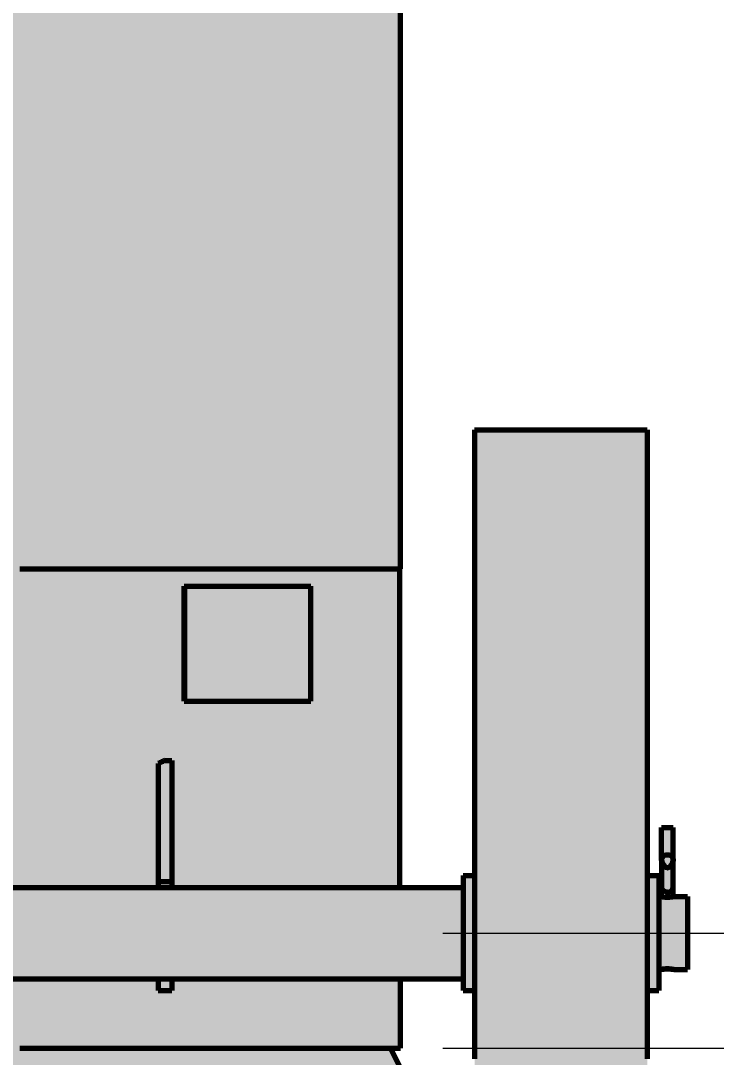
# Model space of a CAD drawing. Header units: millimetres. Extents: x 0 to 420, y 0 to 297.
# Drawn here: x 95.83 to 120, y 161.68 to 197.72 of the extents above; entities that cross this region are included whole.
import ezdxf

# ---------------------------------------------------------------- set-up
doc = ezdxf.new("R2010")
doc.units = ezdxf.units.MM
for name, color, linetype, lineweight in [('01-VISIBLE', 7, 'CONTINUOUS', 70), ('04-COTA', 3, 'CONTINUOUS', 18), ('13-GRAFICA', 30, 'CONTINUOUS', 18)]:
    doc.layers.add(name, color=color, linetype=linetype, lineweight=lineweight)
doc.styles.add('ISO3098', font='isocpeur.ttf')
doc.dimstyles.new('FLAMA-IRAM', dxfattribs={"dimtxt": 3.5, "dimasz": 3.5, "dimexe": 2, "dimexo": 1.5, "dimgap": 1, "dimtad": 1, "dimdec": 1, "dimtxsty": 'ISO3098', "dimblk": 'IRAM_FLECHA', "dimblk1": 'IRAM_FLECHA', "dimblk2": 'IRAM_FLECHA', "dimcen": 2.5, "dimclrd": 256, "dimclre": 256, "dimclrt": 256, "dimazin": 3, "dimtfac": 1, "dimtmove": 0, "dimatfit": 3, "dimlwd": 18, "dimlwe": 18})

# ---------------------------------------------------------------- blocks, each defined once
blk = doc.blocks.new('IRAM_FLECHA')
blk.add_solid([(0, 0), (-1, 0.125), (-1, -0.125)])

msp = doc.modelspace()

# ---------------------------------------------------------------- hatches: boundary and pattern name
at = {"layer": '13-GRAFICA', "true_color": 0xb21820}
h = msp.add_hatch(color=7, dxfattribs=at)
h.dxf.hatch_style = 1
h.paths.add_polyline_path([(108.9, 167.6), (108.9, 178.7), (108.9, 199.3), (108.9, 226), (109, 226), (109, 167.6)])
at = {"layer": '13-GRAFICA', "true_color": 0xffffff}
h = msp.add_hatch(color=7, dxfattribs=at)
h.dxf.hatch_style = 1
h.paths.add_polyline_path([(77.1, 178.7), (77.1, 199.3), (108.9, 199.3), (108.9, 178.7)])
at = {"layer": '13-GRAFICA', "true_color": 0x202020}
h = msp.add_hatch(color=7, dxfattribs=at)
h.dxf.hatch_style = 1
h.paths.add_polyline_path([(111.6, 148.5), (111.6, 183.5), (117.6, 183.5), (117.6, 148.5)])
at = {"layer": '13-GRAFICA', "true_color": 0xb21820}
h = msp.add_hatch(color=7, dxfattribs=at)
h.dxf.hatch_style = 1
h.paths.add_polyline_path([(101.1, 167.6), (101.1, 172), (100.7, 172), (100.7, 171.9), (100.6, 171.9), (100.6, 167.6), (95.3, 167.6), (95.3, 173.8), (95.3, 178.4), (95.3, 178.7), (101.5, 178.7), (101.5, 178.1), (101.5, 174.1), (101.5, 167.6)])
h = msp.add_hatch(color=7, dxfattribs=at)
h.dxf.hatch_style = 1
h.paths.add_polyline_path([(105.9, 178.7), (105.9, 178.1), (101.5, 178.1), (101.5, 178.7)])
h = msp.add_hatch(color=7, dxfattribs=at)
h.dxf.hatch_style = 1
h.paths.add_polyline_path([(105.9, 167.6), (105.9, 174.1), (105.9, 178.1), (105.9, 178.7), (108.9, 178.7), (108.9, 167.6)])
at = {"layer": '13-GRAFICA', "true_color": 0xf7c8d7}
h = msp.add_hatch(color=7, dxfattribs=at)
h.dxf.hatch_style = 1
h.paths.add_polyline_path([(101.5, 174.1), (101.5, 178.1), (105.9, 178.1), (105.9, 174.1)])
at = {"layer": '13-GRAFICA', "true_color": 0xb21820}
h = msp.add_hatch(color=7, dxfattribs=at)
h.dxf.hatch_style = 1
h.paths.add_polyline_path([(101.5, 167.6), (101.5, 174.1), (105.9, 174.1), (105.9, 167.6)])
h = msp.add_hatch(color=7, dxfattribs=at)
h.dxf.hatch_style = 1
h.paths.add_polyline_path([(100.7, 171.9), (100.7, 172), (101.1, 172), (101.1, 167.6), (100.6, 167.6), (100.6, 171.9)])
h = msp.add_hatch(color=7, dxfattribs=at)
h.dxf.hatch_style = 1
h.paths.add_polyline_path([(118.5, 167.3), (118.1, 167.3), (118.1, 169.7), (118.5, 169.7)])
at = {"layer": '13-GRAFICA', "true_color": 0x787a80}
h = msp.add_hatch(color=7, dxfattribs=at)
h.dxf.hatch_style = 1
h.paths.add_polyline_path([(111.6, 168), (111.6, 164), (111.2, 164), (111.2, 168)])
h = msp.add_hatch(color=7, dxfattribs=at)
h.dxf.hatch_style = 1
h.paths.add_polyline_path([(118, 168), (118, 164), (117.6, 164), (117.6, 168)])
at = {"layer": '13-GRAFICA', "true_color": 0xb21820}
h = msp.add_hatch(color=7, dxfattribs=at)
h.dxf.hatch_style = 1
h.paths.add_polyline_path([(74.8, 164.4), (74.8, 167.6), (111.2, 167.6), (111.2, 164.4)])
at = {"layer": '13-GRAFICA', "true_color": 0x787a80}
h = msp.add_hatch(color=7, dxfattribs=at)
h.dxf.hatch_style = 1
h.paths.add_polyline_path([(118, 167.3), (119, 167.3), (119, 164.7), (118, 164.7)])
at = {"layer": '13-GRAFICA', "true_color": 0xffd200}
h = msp.add_hatch(color=7, dxfattribs=at)
h.dxf.hatch_style = 1
h.paths.add_polyline_path([(84.9, 164.4), (84.9, 164), (85.4, 164), (85.4, 164.4), (100.6, 164.4), (100.6, 164), (101.1, 164), (101.1, 164.4), (108.5, 164.4), (108.5, 162), (77.5, 162), (77.5, 164.4)])
at = {"layer": '13-GRAFICA', "true_color": 0xb21820}
h = msp.add_hatch(color=7, dxfattribs=at)
h.dxf.hatch_style = 1
h.paths.add_polyline_path([(101.1, 164), (100.6, 164), (100.6, 164.4), (101.1, 164.4)])
h = msp.add_hatch(color=7, dxfattribs=at)
h.dxf.hatch_style = 1
h.paths.add_polyline_path([(108.6, 164.4), (108.6, 162), (108.5, 162), (108.5, 164.4)])
at = {"layer": '13-GRAFICA', "true_color": 0xffd200}
h = msp.add_hatch(color=7, dxfattribs=at)
h.dxf.hatch_style = 1
h.paths.add_polyline_path([(108.9, 164.4), (108.9, 162), (108.6, 162), (108.6, 164.4)])
at = {"layer": '13-GRAFICA', "true_color": 0xb21820}
h = msp.add_hatch(color=7, dxfattribs=at)
h.dxf.hatch_style = 1
h.paths.add_polyline_path([(108.9, 164.4), (109, 164.4), (109, 162), (108.9, 162)])
h = msp.add_hatch(color=7, dxfattribs=at)
h.dxf.hatch_style = 1
h.paths.add_polyline_path([(92.8, 151.6), (91.9, 151.7), (91.9, 151.8), (91.5, 151.8), (91.5, 151.9), (91.1, 151.9), (91.1, 152), (90.6, 152), (90.6, 152.1), (88.1, 152.3), (88.1, 152.4), (87.2, 152.6), (87.2, 152.7), (87, 152.7), (87, 152.8), (86.1, 153), (86.1, 153.1), (85.9, 153.1), (85.9, 153.2), (85.5, 153.2), (85.5, 153.3), (85, 153.3), (85, 153.4), (84.6, 153.4), (84.6, 153.5), (84.2, 153.5), (84.2, 153.6), (83.7, 153.6), (83.7, 153.7), (82.9, 153.8), (82.5, 154.3), (82.3, 154.3), (82, 154.7), (81.8, 154.7), (81.5, 155.1), (81.3, 155.1), (81, 155.5), (80.8, 155.5), (80.8, 155.6), (80.7, 155.6), (80.5, 155.9), (80.3, 155.9), (79.9, 156.4), (79.7, 156.4), (79.4, 156.8), (79.1, 156.9), (79.1, 157.1), (79, 157.1), (79, 157.3), (78.9, 157.3), (78.9, 157.5), (78.8, 157.5), (78.8, 157.7), (78.7, 157.7), (78.7, 157.9), (78.6, 157.9), (78.6, 158.1), (78.5, 158.1), (78.5, 158.3), (78.4, 158.3), (78.4, 158.5), (78.3, 158.5), (78.3, 158.7), (78.2, 158.7), (78.2, 158.9), (78.1, 158.9), (78.1, 159.1), (78, 159.1), (78, 159.3), (77.9, 159.3), (77.9, 159.5), (77.8, 159.5), (77.8, 159.7), (77.7, 159.7), (77.7, 159.9), (77.6, 159.9), (77.6, 160.1), (77.5, 160.1), (77.5, 160.4), (77.4, 160.4), (77.4, 160.6), (77.3, 160.6), (77.3, 160.8), (77.2, 160.8), (77.2, 161), (77.1, 161), (77.1, 161.2), (77, 161.2), (77, 161.5), (77.1, 161.5), (77.2, 161.9), (77.3, 161.9), (77.3, 162), (108.7, 162), (108.7, 161.9), (108.8, 161.9), (108.8, 161.7), (108.9, 161.7), (108.9, 161.5), (109, 161.5), (109, 160.5), (108.9, 160.5), (108.8, 159.7), (108.7, 159.7), (108.7, 159.4), (108.6, 159.4), (108.6, 159.2), (108.5, 159.2), (108.4, 158.6), (108.3, 158.6), (108.3, 158.4), (108.1, 158.3), (108, 157.9), (107.8, 157.8), (107.8, 157.6), (107.6, 157.5), (107.6, 157.3), (107.4, 157.2), (107.4, 157), (106.2, 155.9), (106.2, 155.7), (106, 155.7), (105.9, 155.5), (105.7, 155.5), (105.6, 155.3), (105.4, 155.3), (105.3, 155.1), (105.1, 155.1), (105, 154.9), (104.8, 154.9), (104.7, 154.7), (104.5, 154.7), (104.4, 154.5), (104.2, 154.5), (104.1, 154.3), (103.9, 154.3), (103.9, 154.2), (103.8, 154.2), (103.7, 154), (103.5, 154), (103.4, 153.8), (103.1, 153.8), (103.1, 153.7), (102.9, 153.7), (102.9, 153.6), (102.3, 153.5), (102.3, 153.4), (102.1, 153.4), (102.1, 153.3), (101.5, 153.2), (101.5, 153.1), (101.3, 153.1), (101.3, 153), (100.7, 152.9), (100.7, 152.8), (100.5, 152.8), (100.5, 152.7), (99.9, 152.6), (99.9, 152.5), (99.4, 152.4), (99.4, 152.3), (99.1, 152.3), (99.1, 152.2), (98.3, 152.2), (98.3, 152.1), (97.5, 152.1), (97.5, 152), (96.7, 152), (96.7, 151.9), (95.9, 151.9), (95.9, 151.8), (95, 151.8), (95, 151.7), (94.2, 151.7), (94.2, 151.6), (93.4, 151.6), (93.4, 151.5), (92.8, 151.5)])

# ---------------------------------------------------------------- linework, layer by layer
at = {"layer": '01-VISIBLE'}
for p, q in [((109.03, 178.66), (109.03, 199.34)), ((111.6, 183.5), (117.6, 183.5)), ((109, 167.588), (109, 178.66)), ((101.515, 178.06), (101.531, 178.06)), ((101.515, 174.06), (101.515, 178.06)), ((101.531, 174.06), (101.531, 178.06)), ((105.909, 174.06), (105.909, 178.06)), ((101.515, 174.06), (101.531, 174.06)), ((100.85, 172), (101.088, 172)), ((101.088, 172), (101.088, 167.794)), ((100.612, 171.894), (100.612, 167.794)), ((118.1, 168.55), (118.1, 169.67)), ((118.5, 168.55), (118.5, 169.67)), ((111.2, 168), (111.6, 168)), ((117.6, 168), (118, 168)), ((74.8, 167.588), (111.2, 167.588)), ((100.612, 167.794), (100.612, 167.588)), ((100.612, 167.794), (101.088, 167.794)), ((101.088, 167.794), (101.088, 167.588)), ((118.1, 167.265), (118.1, 167.59)), ((118.5, 167.265), (118.5, 167.59)), ((118, 167.27), (118.07, 167.27)), ((118.53, 167.27), (119, 167.27)), ((118, 164.73), (118.07, 164.73)), ((118.53, 164.73), (119, 164.73)), ((74.8, 164.412), (111.2, 164.412)), ((100.612, 164.412), (100.612, 164)), ((101.088, 164.412), (101.088, 164)), ((109.03, 162), (109.03, 164.412)), ((100.612, 164), (101.088, 164)), ((111.2, 164), (111.6, 164)), ((117.6, 164), (118, 164)), ((109, 161.36), (108.68, 162))]:
    msp.add_line(p, q, dxfattribs=at)
for points in [[(111.6, 183.5), (111.6, 183.412), (111.6, 183.325), (111.6, 183.238), (111.6, 183.15), (111.6, 183.062), (111.6, 182.975), (111.6, 182.887), (111.6, 182.8), (111.6, 182.713), (111.6, 182.625), (111.6, 182.537), (111.6, 182.45), (111.6, 182.363), (111.6, 182.275), (111.6, 182.188), (111.6, 182.1), (111.6, 182.012), (111.6, 181.925), (111.6, 181.838), (111.6, 181.75), (111.6, 181.662), (111.6, 181.575), (111.6, 181.488), (111.6, 181.4), (111.6, 181.312), (111.6, 181.225), (111.6, 181.137), (111.6, 181.05), (111.6, 180.963), (111.6, 180.875), (111.6, 180.787), (111.6, 180.7), (111.6, 180.613), (111.6, 180.525), (111.6, 180.438), (111.6, 180.35), (111.6, 180.262), (111.6, 180.175), (111.6, 180.088), (111.6, 180), (111.6, 179.912), (111.6, 179.825), (111.6, 179.738), (111.6, 179.65), (111.6, 179.562), (111.6, 179.475), (111.6, 179.387), (111.6, 179.3), (111.6, 179.213), (111.6, 179.125), (111.6, 179.037), (111.6, 178.95), (111.6, 178.863), (111.6, 178.775), (111.6, 178.688), (111.6, 178.6), (111.6, 178.512), (111.6, 178.425), (111.6, 178.338), (111.6, 178.25), (111.6, 178.162), (111.6, 178.075), (111.6, 177.988), (111.6, 177.9), (111.6, 177.812), (111.6, 177.725), (111.6, 177.637), (111.6, 177.55), (111.6, 177.463), (111.6, 177.375), (111.6, 177.287), (111.6, 177.2), (111.6, 177.113), (111.6, 177.025), (111.6, 176.938), (111.6, 176.85), (111.6, 176.762), (111.6, 176.675), (111.6, 176.588), (111.6, 176.5), (111.6, 176.412), (111.6, 176.325), (111.6, 176.238), (111.6, 176.15), (111.6, 176.062), (111.6, 175.975), (111.6, 175.887), (111.6, 175.8), (111.6, 175.713), (111.6, 175.625), (111.6, 175.537), (111.6, 175.45), (111.6, 175.363), (111.6, 175.275), (111.6, 175.188), (111.6, 175.1), (111.6, 175.012), (111.6, 174.925), (111.6, 174.838), (111.6, 174.75), (111.6, 174.662), (111.6, 174.575), (111.6, 174.488), (111.6, 174.4), (111.6, 174.312), (111.6, 174.225), (111.6, 174.137), (111.6, 174.05), (111.6, 173.963), (111.6, 173.875), (111.6, 173.787), (111.6, 173.7), (111.6, 173.613), (111.6, 173.525), (111.6, 173.438), (111.6, 173.35), (111.6, 173.262), (111.6, 173.175), (111.6, 173.088), (111.6, 173), (111.6, 172.912), (111.6, 172.825), (111.6, 172.738), (111.6, 172.65), (111.6, 172.562), (111.6, 172.475), (111.6, 172.387), (111.6, 172.3), (111.6, 172.213), (111.6, 172.125), (111.6, 172.037), (111.6, 171.95), (111.6, 171.863), (111.6, 171.775), (111.6, 171.688), (111.6, 171.6), (111.6, 171.512), (111.6, 171.425), (111.6, 171.338), (111.6, 171.25), (111.6, 171.162), (111.6, 171.075), (111.6, 170.988), (111.6, 170.9), (111.6, 170.812), (111.6, 170.725), (111.6, 170.637), (111.6, 170.55), (111.6, 170.463), (111.6, 170.375), (111.6, 170.287), (111.6, 170.2), (111.6, 170.113), (111.6, 170.025), (111.6, 169.938), (111.6, 169.85), (111.6, 169.762), (111.6, 169.675), (111.6, 169.588), (111.6, 169.5), (111.6, 169.412), (111.6, 169.325), (111.6, 169.238), (111.6, 169.15), (111.6, 169.062), (111.6, 168.975), (111.6, 168.887), (111.6, 168.8), (111.6, 168.713), (111.6, 168.625), (111.6, 168.537), (111.6, 168.45), (111.6, 168.363), (111.6, 168.275), (111.6, 168.188), (111.6, 168.1), (111.6, 168.012), (111.6, 167.925), (111.6, 167.838), (111.6, 167.75), (111.6, 167.662), (111.6, 167.575), (111.6, 167.488), (111.6, 167.4), (111.6, 167.312), (111.6, 167.225), (111.6, 167.137), (111.6, 167.05), (111.6, 166.963), (111.6, 166.875), (111.6, 166.787), (111.6, 166.7), (111.6, 166.613), (111.6, 166.525), (111.6, 166.438), (111.6, 166.35), (111.6, 166.262), (111.6, 166.175), (111.6, 166.088), (111.6, 166), (111.6, 165.912), (111.6, 165.825), (111.6, 165.738), (111.6, 165.65), (111.6, 165.562), (111.6, 165.475), (111.6, 165.387), (111.6, 165.3), (111.6, 165.213), (111.6, 165.125), (111.6, 165.037), (111.6, 164.95), (111.6, 164.863), (111.6, 164.775), (111.6, 164.688), (111.6, 164.6), (111.6, 164.512), (111.6, 164.425), (111.6, 164.338), (111.6, 164.25), (111.6, 164.162), (111.6, 164.075), (111.6, 163.988), (111.6, 163.9), (111.6, 163.812), (111.6, 163.725), (111.6, 163.637), (111.6, 163.55), (111.6, 163.463), (111.6, 163.375), (111.6, 163.287), (111.6, 163.2), (111.6, 163.113), (111.6, 163.025), (111.6, 162.938), (111.6, 162.85), (111.6, 162.762), (111.6, 162.675), (111.6, 162.588), (111.6, 162.5), (111.6, 162.412), (111.6, 162.325), (111.6, 162.238), (111.6, 162.15), (111.6, 162.062), (111.6, 161.975), (111.6, 161.887), (111.6, 161.8), (111.6, 161.713), (111.6, 161.625)], [(117.6, 183.5), (117.6, 183.412), (117.6, 183.325), (117.6, 183.238), (117.6, 183.15), (117.6, 183.062), (117.6, 182.975), (117.6, 182.887), (117.6, 182.8), (117.6, 182.713), (117.6, 182.625), (117.6, 182.537), (117.6, 182.45), (117.6, 182.363), (117.6, 182.275), (117.6, 182.188), (117.6, 182.1), (117.6, 182.012), (117.6, 181.925), (117.6, 181.838), (117.6, 181.75), (117.6, 181.662), (117.6, 181.575), (117.6, 181.488), (117.6, 181.4), (117.6, 181.312), (117.6, 181.225), (117.6, 181.137), (117.6, 181.05), (117.6, 180.963), (117.6, 180.875), (117.6, 180.787), (117.6, 180.7), (117.6, 180.613), (117.6, 180.525), (117.6, 180.438), (117.6, 180.35), (117.6, 180.262), (117.6, 180.175), (117.6, 180.088), (117.6, 180), (117.6, 179.912), (117.6, 179.825), (117.6, 179.738), (117.6, 179.65), (117.6, 179.562), (117.6, 179.475), (117.6, 179.387), (117.6, 179.3), (117.6, 179.213), (117.6, 179.125), (117.6, 179.037), (117.6, 178.95), (117.6, 178.863), (117.6, 178.775), (117.6, 178.688), (117.6, 178.6), (117.6, 178.512), (117.6, 178.425), (117.6, 178.338), (117.6, 178.25), (117.6, 178.162), (117.6, 178.075), (117.6, 177.988), (117.6, 177.9), (117.6, 177.812), (117.6, 177.725), (117.6, 177.637), (117.6, 177.55), (117.6, 177.463), (117.6, 177.375), (117.6, 177.287), (117.6, 177.2), (117.6, 177.113), (117.6, 177.025), (117.6, 176.938), (117.6, 176.85), (117.6, 176.762), (117.6, 176.675), (117.6, 176.588), (117.6, 176.5), (117.6, 176.412), (117.6, 176.325), (117.6, 176.238), (117.6, 176.15), (117.6, 176.062), (117.6, 175.975), (117.6, 175.887), (117.6, 175.8), (117.6, 175.713), (117.6, 175.625), (117.6, 175.537), (117.6, 175.45), (117.6, 175.363), (117.6, 175.275), (117.6, 175.188), (117.6, 175.1), (117.6, 175.012), (117.6, 174.925), (117.6, 174.838), (117.6, 174.75), (117.6, 174.662), (117.6, 174.575), (117.6, 174.488), (117.6, 174.4), (117.6, 174.312), (117.6, 174.225), (117.6, 174.137), (117.6, 174.05), (117.6, 173.963), (117.6, 173.875), (117.6, 173.787), (117.6, 173.7), (117.6, 173.613), (117.6, 173.525), (117.6, 173.438), (117.6, 173.35), (117.6, 173.262), (117.6, 173.175), (117.6, 173.088), (117.6, 173), (117.6, 172.912), (117.6, 172.825), (117.6, 172.738), (117.6, 172.65), (117.6, 172.562), (117.6, 172.475), (117.6, 172.387), (117.6, 172.3), (117.6, 172.213), (117.6, 172.125), (117.6, 172.037), (117.6, 171.95), (117.6, 171.863), (117.6, 171.775), (117.6, 171.688), (117.6, 171.6), (117.6, 171.512), (117.6, 171.425), (117.6, 171.338), (117.6, 171.25), (117.6, 171.162), (117.6, 171.075), (117.6, 170.988), (117.6, 170.9), (117.6, 170.812), (117.6, 170.725), (117.6, 170.637), (117.6, 170.55), (117.6, 170.463), (117.6, 170.375), (117.6, 170.287), (117.6, 170.2), (117.6, 170.113), (117.6, 170.025), (117.6, 169.938), (117.6, 169.85), (117.6, 169.762), (117.6, 169.675), (117.6, 169.588), (117.6, 169.5), (117.6, 169.412), (117.6, 169.325), (117.6, 169.238), (117.6, 169.15), (117.6, 169.062), (117.6, 168.975), (117.6, 168.887), (117.6, 168.8), (117.6, 168.713), (117.6, 168.625), (117.6, 168.537), (117.6, 168.45), (117.6, 168.363), (117.6, 168.275), (117.6, 168.188), (117.6, 168.1), (117.6, 168.012), (117.6, 167.925), (117.6, 167.838), (117.6, 167.75), (117.6, 167.662), (117.6, 167.575), (117.6, 167.488), (117.6, 167.4), (117.6, 167.312), (117.6, 167.225), (117.6, 167.137), (117.6, 167.05), (117.6, 166.963), (117.6, 166.875), (117.6, 166.787), (117.6, 166.7), (117.6, 166.613), (117.6, 166.525), (117.6, 166.438), (117.6, 166.35), (117.6, 166.262), (117.6, 166.175), (117.6, 166.088), (117.6, 166), (117.6, 165.912), (117.6, 165.825), (117.6, 165.738), (117.6, 165.65), (117.6, 165.562), (117.6, 165.475), (117.6, 165.387), (117.6, 165.3), (117.6, 165.213), (117.6, 165.125), (117.6, 165.037), (117.6, 164.95), (117.6, 164.863), (117.6, 164.775), (117.6, 164.688), (117.6, 164.6), (117.6, 164.512), (117.6, 164.425), (117.6, 164.338), (117.6, 164.25), (117.6, 164.162), (117.6, 164.075), (117.6, 163.988), (117.6, 163.9), (117.6, 163.812), (117.6, 163.725), (117.6, 163.637), (117.6, 163.55), (117.6, 163.463), (117.6, 163.375), (117.6, 163.287), (117.6, 163.2), (117.6, 163.113), (117.6, 163.025), (117.6, 162.938), (117.6, 162.85), (117.6, 162.762), (117.6, 162.675), (117.6, 162.588), (117.6, 162.5), (117.6, 162.412), (117.6, 162.325), (117.6, 162.238), (117.6, 162.15), (117.6, 162.062), (117.6, 161.975), (117.6, 161.887), (117.6, 161.8), (117.6, 161.713), (117.6, 161.625)], [(95.805, 178.66), (95.885, 178.66), (95.966, 178.66), (96.046, 178.66), (96.126, 178.66), (96.206, 178.66), (96.286, 178.66), (96.366, 178.66), (96.446, 178.66), (96.527, 178.66), (96.607, 178.66), (96.687, 178.66), (96.767, 178.66), (96.847, 178.66), (96.927, 178.66), (97.007, 178.66), (97.088, 178.66), (97.168, 178.66), (97.248, 178.66), (97.328, 178.66), (97.408, 178.66), (97.488, 178.66), (97.569, 178.66), (97.649, 178.66), (97.729, 178.66), (97.809, 178.66), (97.889, 178.66), (97.969, 178.66), (98.049, 178.66), (98.13, 178.66), (98.21, 178.66), (98.29, 178.66), (98.37, 178.66), (98.45, 178.66), (98.53, 178.66), (98.611, 178.66), (98.691, 178.66), (98.771, 178.66), (98.851, 178.66), (98.931, 178.66), (99.011, 178.66), (99.091, 178.66), (99.172, 178.66), (99.252, 178.66), (99.332, 178.66), (99.412, 178.66), (99.492, 178.66), (99.572, 178.66), (99.652, 178.66), (99.733, 178.66), (99.813, 178.66), (99.893, 178.66), (99.973, 178.66), (100.053, 178.66), (100.133, 178.66), (100.213, 178.66), (100.294, 178.66), (100.374, 178.66), (100.454, 178.66), (100.534, 178.66), (100.614, 178.66), (100.694, 178.66), (100.775, 178.66), (100.855, 178.66), (100.935, 178.66), (101.015, 178.66), (101.095, 178.66), (101.175, 178.66), (101.255, 178.66), (101.336, 178.66), (101.416, 178.66), (101.496, 178.66), (101.576, 178.66), (101.656, 178.66), (101.736, 178.66), (101.817, 178.66), (101.897, 178.66), (101.977, 178.66), (102.057, 178.66), (102.137, 178.66), (102.217, 178.66), (102.297, 178.66), (102.378, 178.66), (102.458, 178.66), (102.538, 178.66), (102.618, 178.66), (102.698, 178.66), (102.778, 178.66), (102.858, 178.66), (102.939, 178.66), (103.019, 178.66), (103.099, 178.66), (103.179, 178.66), (103.259, 178.66), (103.339, 178.66), (103.419, 178.66), (103.5, 178.66), (103.58, 178.66), (103.66, 178.66), (103.74, 178.66), (103.82, 178.66), (103.9, 178.66), (103.981, 178.66), (104.061, 178.66), (104.141, 178.66), (104.221, 178.66), (104.301, 178.66), (104.381, 178.66), (104.461, 178.66), (104.542, 178.66), (104.622, 178.66), (104.702, 178.66), (104.782, 178.66), (104.862, 178.66), (104.942, 178.66), (105.022, 178.66), (105.103, 178.66), (105.183, 178.66), (105.263, 178.66), (105.343, 178.66), (105.423, 178.66), (105.503, 178.66), (105.584, 178.66), (105.664, 178.66), (105.744, 178.66), (105.824, 178.66), (105.904, 178.66), (105.984, 178.66), (106.064, 178.66), (106.145, 178.66), (106.225, 178.66), (106.305, 178.66), (106.385, 178.66), (106.465, 178.66), (106.545, 178.66), (106.626, 178.66), (106.706, 178.66), (106.786, 178.66), (106.866, 178.66), (106.946, 178.66), (107.026, 178.66), (107.106, 178.66), (107.187, 178.66), (107.267, 178.66), (107.347, 178.66), (107.427, 178.66), (107.507, 178.66), (107.587, 178.66), (107.667, 178.66), (107.748, 178.66), (107.828, 178.66), (107.908, 178.66), (107.988, 178.66), (108.068, 178.66), (108.148, 178.66), (108.228, 178.66), (108.309, 178.66), (108.389, 178.66), (108.469, 178.66), (108.549, 178.66), (108.629, 178.66), (108.709, 178.66), (108.79, 178.66), (108.87, 178.66), (108.95, 178.66), (109.03, 178.66)], [(101.531, 178.06), (101.581, 178.06), (101.632, 178.06), (101.682, 178.06), (101.732, 178.06), (101.782, 178.06), (101.833, 178.06), (101.883, 178.06), (101.933, 178.06), (101.984, 178.06), (102.034, 178.06), (102.084, 178.06), (102.135, 178.06), (102.185, 178.06), (102.235, 178.06), (102.286, 178.06), (102.336, 178.06), (102.386, 178.06), (102.437, 178.06), (102.487, 178.06), (102.537, 178.06), (102.588, 178.06), (102.638, 178.06), (102.688, 178.06), (102.739, 178.06), (102.789, 178.06), (102.839, 178.06), (102.89, 178.06), (102.94, 178.06), (102.99, 178.06), (103.041, 178.06), (103.091, 178.06), (103.141, 178.06), (103.192, 178.06), (103.242, 178.06), (103.292, 178.06), (103.342, 178.06), (103.393, 178.06), (103.443, 178.06), (103.493, 178.06), (103.544, 178.06), (103.594, 178.06), (103.644, 178.06), (103.695, 178.06), (103.745, 178.06), (103.795, 178.06), (103.846, 178.06), (103.896, 178.06), (103.946, 178.06), (103.997, 178.06), (104.047, 178.06), (104.097, 178.06), (104.148, 178.06), (104.198, 178.06), (104.248, 178.06), (104.299, 178.06), (104.349, 178.06), (104.399, 178.06), (104.45, 178.06), (104.5, 178.06), (104.55, 178.06), (104.601, 178.06), (104.651, 178.06), (104.701, 178.06), (104.751, 178.06), (104.802, 178.06), (104.852, 178.06), (104.902, 178.06), (104.953, 178.06), (105.003, 178.06), (105.053, 178.06), (105.104, 178.06), (105.154, 178.06), (105.204, 178.06), (105.255, 178.06), (105.305, 178.06), (105.355, 178.06), (105.406, 178.06), (105.456, 178.06), (105.506, 178.06), (105.557, 178.06), (105.607, 178.06), (105.657, 178.06), (105.708, 178.06), (105.758, 178.06), (105.808, 178.06), (105.859, 178.06), (105.909, 178.06)], [(101.531, 174.06), (101.581, 174.06), (101.632, 174.06), (101.682, 174.06), (101.732, 174.06), (101.782, 174.06), (101.833, 174.06), (101.883, 174.06), (101.933, 174.06), (101.984, 174.06), (102.034, 174.06), (102.084, 174.06), (102.135, 174.06), (102.185, 174.06), (102.235, 174.06), (102.286, 174.06), (102.336, 174.06), (102.386, 174.06), (102.437, 174.06), (102.487, 174.06), (102.537, 174.06), (102.588, 174.06), (102.638, 174.06), (102.688, 174.06), (102.739, 174.06), (102.789, 174.06), (102.839, 174.06), (102.89, 174.06), (102.94, 174.06), (102.99, 174.06), (103.041, 174.06), (103.091, 174.06), (103.141, 174.06), (103.192, 174.06), (103.242, 174.06), (103.292, 174.06), (103.342, 174.06), (103.393, 174.06), (103.443, 174.06), (103.493, 174.06), (103.544, 174.06), (103.594, 174.06), (103.644, 174.06), (103.695, 174.06), (103.745, 174.06), (103.795, 174.06), (103.846, 174.06), (103.896, 174.06), (103.946, 174.06), (103.997, 174.06), (104.047, 174.06), (104.097, 174.06), (104.148, 174.06), (104.198, 174.06), (104.248, 174.06), (104.299, 174.06), (104.349, 174.06), (104.399, 174.06), (104.45, 174.06), (104.5, 174.06), (104.55, 174.06), (104.601, 174.06), (104.651, 174.06), (104.701, 174.06), (104.751, 174.06), (104.802, 174.06), (104.852, 174.06), (104.902, 174.06), (104.953, 174.06), (105.003, 174.06), (105.053, 174.06), (105.104, 174.06), (105.154, 174.06), (105.204, 174.06), (105.255, 174.06), (105.305, 174.06), (105.355, 174.06), (105.406, 174.06), (105.456, 174.06), (105.506, 174.06), (105.557, 174.06), (105.607, 174.06), (105.657, 174.06), (105.708, 174.06), (105.758, 174.06), (105.808, 174.06), (105.859, 174.06), (105.909, 174.06)], [(100.85, 172), (100.811, 171.982), (100.771, 171.964), (100.731, 171.946), (100.692, 171.929), (100.652, 171.911), (100.612, 171.894)], [(118.1, 169.67), (118.15, 169.67), (118.2, 169.67), (118.25, 169.67), (118.3, 169.67), (118.35, 169.67), (118.4, 169.67), (118.45, 169.67), (118.5, 169.67)], [(118.1, 168.55), (118.107, 168.598), (118.128, 168.643), (118.162, 168.678), (118.204, 168.702), (118.251, 168.715), (118.3, 168.72)], [(118.3, 168.72), (118.349, 168.715), (118.396, 168.702), (118.438, 168.678), (118.472, 168.643), (118.493, 168.598), (118.5, 168.55)], [(118.5, 168.55), (118.494, 168.497), (118.478, 168.447), (118.454, 168.399), (118.426, 168.355), (118.391, 168.314), (118.35, 168.281), (118.3, 168.266), (118.25, 168.281), (118.209, 168.314), (118.174, 168.355), (118.146, 168.399), (118.122, 168.447), (118.106, 168.497), (118.1, 168.55)], [(118.1, 168.55), (118.101, 168.527), (118.105, 168.504), (118.11, 168.482), (118.117, 168.46), (118.126, 168.439), (118.136, 168.418)], [(118.1, 168.55), (118.1, 168.499), (118.1, 168.449), (118.1, 168.398), (118.1, 168.348), (118.1, 168.297), (118.1, 168.247), (118.1, 168.196), (118.1, 168.146), (118.1, 168.095), (118.1, 168.045), (118.1, 167.994), (118.1, 167.944), (118.1, 167.893), (118.1, 167.843), (118.1, 167.792), (118.1, 167.742), (118.1, 167.691), (118.1, 167.641), (118.1, 167.59)], [(118.136, 168.417), (118.136, 168.417), (118.136, 168.417), (118.136, 168.417), (118.136, 168.417), (118.136, 168.417), (118.136, 168.417)], [(118.142, 168.405), (118.143, 168.404), (118.144, 168.403), (118.144, 168.402), (118.145, 168.4), (118.146, 168.399), (118.146, 168.398)], [(118.147, 168.397), (118.147, 168.397), (118.147, 168.397), (118.147, 168.397), (118.147, 168.397), (118.147, 168.397), (118.147, 168.397)], [(118.155, 168.384), (118.156, 168.382), (118.158, 168.379), (118.159, 168.377), (118.16, 168.375), (118.162, 168.372), (118.163, 168.37)], [(118.164, 168.37), (118.164, 168.369), (118.165, 168.369), (118.165, 168.368), (118.165, 168.367), (118.166, 168.367), (118.166, 168.366)], [(118.174, 168.355), (118.176, 168.353), (118.177, 168.351), (118.178, 168.349), (118.18, 168.348), (118.181, 168.346), (118.182, 168.344)], [(118.188, 168.337), (118.188, 168.337), (118.189, 168.336), (118.189, 168.336), (118.189, 168.335), (118.19, 168.335), (118.19, 168.335)], [(118.197, 168.327), (118.198, 168.326), (118.199, 168.325), (118.2, 168.324), (118.2, 168.323), (118.201, 168.322), (118.202, 168.321)], [(118.211, 168.312), (118.211, 168.312), (118.211, 168.312), (118.211, 168.312), (118.211, 168.312), (118.211, 168.312), (118.211, 168.312)], [(118.211, 168.312), (118.211, 168.312), (118.211, 168.312), (118.211, 168.312), (118.211, 168.312), (118.211, 168.312), (118.211, 168.312)], [(118.211, 168.312), (118.211, 168.312), (118.211, 168.312), (118.211, 168.312), (118.211, 168.312), (118.211, 168.312), (118.211, 168.311)], [(118.212, 168.311), (118.212, 168.311), (118.212, 168.31), (118.213, 168.31), (118.213, 168.31), (118.213, 168.309), (118.214, 168.309)], [(118.218, 168.305), (118.218, 168.305), (118.219, 168.305), (118.219, 168.304), (118.219, 168.304), (118.22, 168.303), (118.22, 168.303)], [(118.375, 168.299), (118.375, 168.299), (118.376, 168.3), (118.376, 168.3), (118.377, 168.3), (118.377, 168.301), (118.377, 168.301)], [(118.378, 168.302), (118.379, 168.302), (118.379, 168.303), (118.38, 168.303), (118.38, 168.304), (118.381, 168.304), (118.382, 168.305)], [(118.386, 168.309), (118.387, 168.31), (118.387, 168.31), (118.388, 168.311), (118.389, 168.312), (118.39, 168.312), (118.39, 168.313)], [(118.396, 168.318), (118.396, 168.319), (118.397, 168.32), (118.398, 168.321), (118.398, 168.322), (118.399, 168.322), (118.4, 168.323)], [(118.448, 168.388), (118.448, 168.388), (118.448, 168.388), (118.448, 168.388), (118.448, 168.388), (118.448, 168.388), (118.448, 168.388)], [(118.45, 168.392), (118.464, 168.416), (118.475, 168.442), (118.485, 168.468), (118.493, 168.495), (118.498, 168.522), (118.5, 168.55)], [(118.5, 167.59), (118.5, 167.641), (118.5, 167.691), (118.5, 167.742), (118.5, 167.792), (118.5, 167.843), (118.5, 167.893), (118.5, 167.944), (118.5, 167.994), (118.5, 168.045), (118.5, 168.095), (118.5, 168.146), (118.5, 168.196), (118.5, 168.247), (118.5, 168.297), (118.5, 168.348), (118.5, 168.398), (118.5, 168.449), (118.5, 168.499), (118.5, 168.55)], [(118.5, 167.59), (118.5, 167.641), (118.5, 167.691), (118.5, 167.742), (118.5, 167.792), (118.5, 167.843), (118.5, 167.893), (118.5, 167.944), (118.5, 167.994), (118.5, 168.045), (118.5, 168.095), (118.5, 168.146), (118.5, 168.196), (118.5, 168.247), (118.5, 168.297), (118.5, 168.348), (118.5, 168.398), (118.5, 168.449), (118.5, 168.499), (118.5, 168.55)], [(111.2, 168), (111.2, 167.95), (111.2, 167.9), (111.2, 167.85), (111.2, 167.8), (111.2, 167.75), (111.2, 167.7), (111.2, 167.65), (111.2, 167.6), (111.2, 167.55), (111.2, 167.5), (111.2, 167.45), (111.2, 167.4), (111.2, 167.35), (111.2, 167.3), (111.2, 167.25), (111.2, 167.2), (111.2, 167.15), (111.2, 167.1), (111.2, 167.05), (111.2, 167), (111.2, 166.95), (111.2, 166.9), (111.2, 166.85), (111.2, 166.8), (111.2, 166.75), (111.2, 166.7), (111.2, 166.65), (111.2, 166.6), (111.2, 166.55), (111.2, 166.5), (111.2, 166.45), (111.2, 166.4), (111.2, 166.35), (111.2, 166.3), (111.2, 166.25), (111.2, 166.2), (111.2, 166.15), (111.2, 166.1), (111.2, 166.05), (111.2, 166), (111.2, 165.95), (111.2, 165.9), (111.2, 165.85), (111.2, 165.8), (111.2, 165.75), (111.2, 165.7), (111.2, 165.65), (111.2, 165.6), (111.2, 165.55), (111.2, 165.5), (111.2, 165.45), (111.2, 165.4), (111.2, 165.35), (111.2, 165.3), (111.2, 165.25), (111.2, 165.2), (111.2, 165.15), (111.2, 165.1), (111.2, 165.05), (111.2, 165), (111.2, 164.95), (111.2, 164.9), (111.2, 164.85), (111.2, 164.8), (111.2, 164.75), (111.2, 164.7), (111.2, 164.65), (111.2, 164.6), (111.2, 164.55), (111.2, 164.5), (111.2, 164.45), (111.2, 164.4), (111.2, 164.35), (111.2, 164.3), (111.2, 164.25), (111.2, 164.2), (111.2, 164.15), (111.2, 164.1), (111.2, 164.05), (111.2, 164)], [(118, 168), (118, 167.95), (118, 167.9), (118, 167.85), (118, 167.8), (118, 167.75), (118, 167.7), (118, 167.65), (118, 167.6), (118, 167.55), (118, 167.5), (118, 167.45), (118, 167.4), (118, 167.35), (118, 167.3), (118, 167.25), (118, 167.2), (118, 167.15), (118, 167.1), (118, 167.05), (118, 167), (118, 166.95), (118, 166.9), (118, 166.85), (118, 166.8), (118, 166.75), (118, 166.7), (118, 166.65), (118, 166.6), (118, 166.55), (118, 166.5), (118, 166.45), (118, 166.4), (118, 166.35), (118, 166.3), (118, 166.25), (118, 166.2), (118, 166.15), (118, 166.1), (118, 166.05), (118, 166), (118, 165.95), (118, 165.9), (118, 165.85), (118, 165.8), (118, 165.75), (118, 165.7), (118, 165.65), (118, 165.6), (118, 165.55), (118, 165.5), (118, 165.45), (118, 165.4), (118, 165.35), (118, 165.3), (118, 165.25), (118, 165.2), (118, 165.15), (118, 165.1), (118, 165.05), (118, 165), (118, 164.95), (118, 164.9), (118, 164.85), (118, 164.8), (118, 164.75), (118, 164.7), (118, 164.65), (118, 164.6), (118, 164.55), (118, 164.5), (118, 164.45), (118, 164.4), (118, 164.35), (118, 164.3), (118, 164.25), (118, 164.2), (118, 164.15), (118, 164.1), (118, 164.05), (118, 164)], [(118.287, 168.267), (118.287, 168.267), (118.287, 168.267), (118.287, 168.267), (118.287, 168.267), (118.287, 168.267), (118.287, 168.267)], [(118.287, 168.267), (118.287, 168.267), (118.287, 168.267), (118.287, 168.267), (118.287, 168.267), (118.287, 168.267), (118.287, 168.267)], [(118.287, 168.267), (118.287, 168.267), (118.287, 168.267), (118.287, 168.267), (118.287, 168.267), (118.287, 168.267), (118.287, 168.267)], [(118.287, 168.267), (118.287, 168.267), (118.287, 168.267), (118.287, 168.267), (118.287, 168.267), (118.287, 168.267), (118.287, 168.267)], [(118.287, 168.267), (118.287, 168.267), (118.287, 168.267), (118.287, 168.267), (118.287, 168.267), (118.287, 168.267), (118.287, 168.267)], [(118.287, 168.267), (118.287, 168.267), (118.287, 168.267), (118.287, 168.267), (118.287, 168.267), (118.287, 168.267), (118.287, 168.267)], [(118.287, 168.267), (118.287, 168.267), (118.287, 168.267), (118.287, 168.267), (118.287, 168.267), (118.287, 168.267), (118.287, 168.267)], [(118.287, 168.267), (118.287, 168.267), (118.287, 168.267), (118.287, 168.267), (118.287, 168.267), (118.287, 168.267), (118.287, 168.267)], [(118.288, 168.267), (118.288, 168.267), (118.288, 168.267), (118.288, 168.267), (118.288, 168.267), (118.288, 168.267), (118.288, 168.267)], [(118.288, 168.267), (118.288, 168.267), (118.288, 168.267), (118.288, 168.267), (118.288, 168.267), (118.288, 168.267), (118.288, 168.267)], [(118.288, 168.267), (118.288, 168.267), (118.288, 168.267), (118.288, 168.267), (118.288, 168.267), (118.288, 168.267), (118.288, 168.267)], [(118.3, 168.266), (118.3, 168.266), (118.3, 168.266), (118.3, 168.266), (118.3, 168.266), (118.3, 168.266), (118.3, 168.266)], [(118.3, 168.266), (118.301, 168.266), (118.302, 168.266), (118.303, 168.266), (118.304, 168.266), (118.305, 168.266), (118.305, 168.266)], [(118.306, 168.266), (118.307, 168.266), (118.309, 168.266), (118.31, 168.267), (118.311, 168.267), (118.313, 168.267), (118.314, 168.267)], [(118.323, 168.269), (118.323, 168.269), (118.323, 168.269), (118.323, 168.269), (118.323, 168.269), (118.323, 168.269), (118.323, 168.269)], [(118.323, 168.269), (118.323, 168.269), (118.323, 168.269), (118.323, 168.269), (118.323, 168.269), (118.323, 168.269), (118.323, 168.269)], [(118.323, 168.269), (118.323, 168.269), (118.323, 168.269), (118.323, 168.269), (118.323, 168.269), (118.323, 168.269), (118.323, 168.269)], [(118.323, 168.269), (118.323, 168.269), (118.323, 168.269), (118.323, 168.269), (118.323, 168.269), (118.323, 168.269), (118.323, 168.269)], [(118.323, 168.269), (118.323, 168.269), (118.323, 168.269), (118.323, 168.269), (118.323, 168.269), (118.323, 168.269), (118.323, 168.269)], [(118.323, 168.269), (118.323, 168.269), (118.323, 168.269), (118.323, 168.269), (118.323, 168.269), (118.323, 168.269), (118.323, 168.269)], [(118.323, 168.269), (118.323, 168.269), (118.323, 168.269), (118.323, 168.269), (118.323, 168.269), (118.323, 168.269), (118.323, 168.269)], [(118.323, 168.269), (118.323, 168.269), (118.323, 168.269), (118.323, 168.269), (118.323, 168.269), (118.323, 168.269), (118.323, 168.269)], [(118.324, 168.27), (118.324, 168.27), (118.324, 168.27), (118.324, 168.27), (118.324, 168.27), (118.324, 168.27), (118.324, 168.27)], [(118.324, 168.27), (118.324, 168.27), (118.324, 168.27), (118.324, 168.27), (118.324, 168.27), (118.324, 168.27), (118.324, 168.27)], [(118.324, 168.27), (118.324, 168.27), (118.324, 168.27), (118.324, 168.27), (118.324, 168.27), (118.324, 168.27), (118.324, 168.27)], [(118.324, 168.269), (118.324, 168.269), (118.324, 168.269), (118.324, 168.269), (118.324, 168.269), (118.324, 168.269), (118.324, 168.269)], [(118.324, 168.269), (118.324, 168.269), (118.324, 168.269), (118.324, 168.269), (118.324, 168.269), (118.324, 168.269), (118.324, 168.269)], [(118.324, 168.269), (118.324, 168.269), (118.324, 168.269), (118.324, 168.269), (118.324, 168.269), (118.324, 168.269), (118.324, 168.269)], [(118.324, 168.269), (118.324, 168.269), (118.324, 168.269), (118.324, 168.269), (118.324, 168.269), (118.324, 168.269), (118.324, 168.269)], [(118.325, 168.27), (118.325, 168.27), (118.325, 168.27), (118.325, 168.27), (118.325, 168.27), (118.325, 168.27), (118.325, 168.27)], [(118.325, 168.27), (118.325, 168.27), (118.325, 168.27), (118.325, 168.27), (118.325, 168.27), (118.325, 168.27), (118.325, 168.27)], [(118.325, 168.27), (118.325, 168.27), (118.325, 168.27), (118.325, 168.27), (118.325, 168.27), (118.325, 168.27), (118.325, 168.27)], [(118.325, 168.27), (118.325, 168.27), (118.325, 168.27), (118.325, 168.27), (118.325, 168.27), (118.325, 168.27), (118.325, 168.27)], [(118.325, 168.27), (118.325, 168.27), (118.325, 168.27), (118.325, 168.27), (118.325, 168.27), (118.325, 168.27), (118.325, 168.27)], [(118.343, 168.277), (118.343, 168.277), (118.343, 168.277), (118.343, 168.277), (118.343, 168.277), (118.343, 168.277), (118.343, 168.277)], [(118.343, 168.277), (118.343, 168.277), (118.343, 168.277), (118.343, 168.277), (118.343, 168.277), (118.343, 168.277), (118.343, 168.277)], [(118.343, 168.277), (118.343, 168.277), (118.343, 168.277), (118.343, 168.277), (118.343, 168.277), (118.343, 168.277), (118.343, 168.277)], [(118.343, 168.277), (118.343, 168.277), (118.343, 168.277), (118.343, 168.277), (118.343, 168.277), (118.343, 168.277), (118.343, 168.277)], [(118.344, 168.278), (118.344, 168.278), (118.344, 168.278), (118.344, 168.278), (118.344, 168.278), (118.344, 168.278), (118.344, 168.278)], [(118.344, 168.278), (118.344, 168.278), (118.344, 168.278), (118.344, 168.278), (118.344, 168.278), (118.344, 168.278), (118.344, 168.278)], [(118.344, 168.278), (118.344, 168.278), (118.344, 168.278), (118.344, 168.278), (118.344, 168.278), (118.344, 168.278), (118.344, 168.278)], [(118.344, 168.278), (118.344, 168.278), (118.344, 168.278), (118.344, 168.278), (118.344, 168.278), (118.344, 168.278), (118.344, 168.278)], [(118.344, 168.278), (118.344, 168.278), (118.344, 168.278), (118.344, 168.278), (118.344, 168.278), (118.344, 168.278), (118.344, 168.278)], [(118.344, 168.278), (118.344, 168.278), (118.344, 168.278), (118.344, 168.278), (118.344, 168.278), (118.344, 168.278), (118.344, 168.278)], [(118.344, 168.277), (118.344, 168.277), (118.344, 168.277), (118.344, 168.277), (118.344, 168.277), (118.344, 168.277), (118.344, 168.277)], [(118.344, 168.277), (118.344, 168.277), (118.344, 168.277), (118.344, 168.277), (118.344, 168.277), (118.344, 168.277), (118.344, 168.277)], [(118.345, 168.278), (118.345, 168.278), (118.345, 168.278), (118.345, 168.278), (118.345, 168.278), (118.345, 168.278), (118.345, 168.278)], [(118.345, 168.278), (118.345, 168.278), (118.345, 168.278), (118.345, 168.278), (118.345, 168.278), (118.345, 168.278), (118.345, 168.278)], [(118.345, 168.278), (118.345, 168.278), (118.345, 168.278), (118.345, 168.278), (118.345, 168.278), (118.345, 168.278), (118.345, 168.278)], [(118.354, 168.283), (118.355, 168.284), (118.357, 168.285), (118.358, 168.286), (118.359, 168.287), (118.361, 168.288), (118.362, 168.289)], [(118.354, 168.283), (118.354, 168.283), (118.354, 168.283), (118.354, 168.283), (118.354, 168.283), (118.354, 168.283), (118.354, 168.283)], [(118.354, 168.283), (118.354, 168.283), (118.354, 168.283), (118.354, 168.283), (118.354, 168.283), (118.354, 168.283), (118.354, 168.283)], [(118.354, 168.283), (118.354, 168.283), (118.354, 168.283), (118.354, 168.283), (118.354, 168.283), (118.354, 168.283), (118.354, 168.283)], [(118.364, 168.29), (118.365, 168.291), (118.366, 168.291), (118.366, 168.292), (118.367, 168.293), (118.368, 168.293), (118.369, 168.294)], [(118.1, 167.59), (118.1, 167.59), (118.1, 167.59), (118.1, 167.59), (118.1, 167.59), (118.1, 167.59), (118.1, 167.59)], [(118.3, 167.42), (118.251, 167.425), (118.204, 167.438), (118.162, 167.462), (118.128, 167.497), (118.107, 167.542), (118.1, 167.59)], [(118.3, 167.42), (118.349, 167.425), (118.396, 167.438), (118.438, 167.462), (118.472, 167.497), (118.493, 167.542), (118.5, 167.59)], [(118.5, 167.59), (118.5, 167.59), (118.5, 167.59), (118.5, 167.59), (118.5, 167.59), (118.5, 167.59), (118.5, 167.59)], [(118.1, 167.265), (118.095, 167.266), (118.09, 167.267), (118.085, 167.267), (118.08, 167.268), (118.075, 167.269), (118.07, 167.27)], [(118.07, 167.27), (118.121, 167.262), (118.172, 167.256), (118.223, 167.251), (118.274, 167.249), (118.326, 167.249), (118.377, 167.251), (118.428, 167.256), (118.479, 167.262), (118.53, 167.27)], [(118.53, 167.27), (118.525, 167.269), (118.52, 167.268), (118.515, 167.267), (118.51, 167.267), (118.505, 167.266), (118.5, 167.265)], [(119, 167.27), (119, 167.219), (119, 167.168), (119, 167.118), (119, 167.067), (119, 167.016), (119, 166.965), (119, 166.914), (119, 166.864), (119, 166.813), (119, 166.762), (119, 166.711), (119, 166.66), (119, 166.61), (119, 166.559), (119, 166.508), (119, 166.457), (119, 166.406), (119, 166.356), (119, 166.305), (119, 166.254), (119, 166.203), (119, 166.152), (119, 166.102), (119, 166.051), (119, 166), (119, 165.949), (119, 165.898), (119, 165.848), (119, 165.797), (119, 165.746), (119, 165.695), (119, 165.644), (119, 165.594), (119, 165.543), (119, 165.492), (119, 165.441), (119, 165.39), (119, 165.34), (119, 165.289), (119, 165.238), (119, 165.187), (119, 165.136), (119, 165.086), (119, 165.035), (119, 164.984), (119, 164.933), (119, 164.882), (119, 164.832), (119, 164.781), (119, 164.73)], [(118.07, 164.73), (118.121, 164.738), (118.172, 164.744), (118.223, 164.749), (118.274, 164.751), (118.326, 164.751), (118.377, 164.749), (118.428, 164.744), (118.479, 164.738), (118.53, 164.73)], [(118.125, 164.739), (118.116, 164.738), (118.107, 164.736), (118.098, 164.735), (118.088, 164.733), (118.079, 164.732), (118.07, 164.73)], [(118.155, 164.743), (118.15, 164.742), (118.145, 164.741), (118.14, 164.741), (118.135, 164.74), (118.13, 164.74), (118.126, 164.739)], [(118.304, 164.751), (118.279, 164.751), (118.254, 164.75), (118.229, 164.749), (118.205, 164.747), (118.18, 164.745), (118.155, 164.743)], [(118.53, 164.73), (118.494, 164.736), (118.459, 164.741), (118.423, 164.745), (118.387, 164.748), (118.351, 164.75), (118.315, 164.751)], [(95.805, 162), (95.885, 162), (95.966, 162), (96.046, 162), (96.126, 162), (96.206, 162), (96.286, 162), (96.366, 162), (96.446, 162), (96.527, 162), (96.607, 162), (96.687, 162), (96.767, 162), (96.847, 162), (96.927, 162), (97.007, 162), (97.088, 162), (97.168, 162), (97.248, 162), (97.328, 162), (97.408, 162), (97.488, 162), (97.569, 162), (97.649, 162), (97.729, 162), (97.809, 162), (97.889, 162), (97.969, 162), (98.049, 162), (98.13, 162), (98.21, 162), (98.29, 162), (98.37, 162), (98.45, 162), (98.53, 162), (98.611, 162), (98.691, 162), (98.771, 162), (98.851, 162), (98.931, 162), (99.011, 162), (99.091, 162), (99.172, 162), (99.252, 162), (99.332, 162), (99.412, 162), (99.492, 162), (99.572, 162), (99.652, 162), (99.733, 162), (99.813, 162), (99.893, 162), (99.973, 162), (100.053, 162), (100.133, 162), (100.213, 162), (100.294, 162), (100.374, 162), (100.454, 162), (100.534, 162), (100.614, 162), (100.694, 162), (100.775, 162), (100.855, 162), (100.935, 162), (101.015, 162), (101.095, 162), (101.175, 162), (101.255, 162), (101.336, 162), (101.416, 162), (101.496, 162), (101.576, 162), (101.656, 162), (101.736, 162), (101.817, 162), (101.897, 162), (101.977, 162), (102.057, 162), (102.137, 162), (102.217, 162), (102.297, 162), (102.378, 162), (102.458, 162), (102.538, 162), (102.618, 162), (102.698, 162), (102.778, 162), (102.858, 162), (102.939, 162), (103.019, 162), (103.099, 162), (103.179, 162), (103.259, 162), (103.339, 162), (103.419, 162), (103.5, 162), (103.58, 162), (103.66, 162), (103.74, 162), (103.82, 162), (103.9, 162), (103.981, 162), (104.061, 162), (104.141, 162), (104.221, 162), (104.301, 162), (104.381, 162), (104.461, 162), (104.542, 162), (104.622, 162), (104.702, 162), (104.782, 162), (104.862, 162), (104.942, 162), (105.022, 162), (105.103, 162), (105.183, 162), (105.263, 162), (105.343, 162), (105.423, 162), (105.503, 162), (105.584, 162), (105.664, 162), (105.744, 162), (105.824, 162), (105.904, 162), (105.984, 162), (106.064, 162), (106.145, 162), (106.225, 162), (106.305, 162), (106.385, 162), (106.465, 162), (106.545, 162), (106.626, 162), (106.706, 162), (106.786, 162), (106.866, 162), (106.946, 162), (107.026, 162), (107.106, 162), (107.187, 162), (107.267, 162), (107.347, 162), (107.427, 162), (107.507, 162), (107.587, 162), (107.667, 162), (107.748, 162), (107.828, 162), (107.908, 162), (107.988, 162), (108.068, 162), (108.148, 162), (108.228, 162), (108.309, 162), (108.389, 162), (108.469, 162), (108.549, 162), (108.629, 162), (108.709, 162), (108.79, 162), (108.87, 162), (108.95, 162), (109.03, 162)]]:
    msp.add_lwpolyline(points, dxfattribs=at)

# ---------------------------------------------------------------- dimensions: what is measured, and where the dimension line sits
at = {"layer": '04-COTA'}
msp.add_linear_dim(base=(127, 162), p1=(109, 162), p2=(109, 166), angle=90, dimstyle='FLAMA-IRAM', override={"dimlfac": 10}, dxfattribs=at).render()
msp.add_linear_dim(base=(77, 141.5), p1=(77, 162), p2=(109, 162), dimstyle='FLAMA-IRAM', override={"dimlfac": 10, "dimpost": '%%c<>'}, dxfattribs=at).render()

doc.saveas('drawing.dxf')
